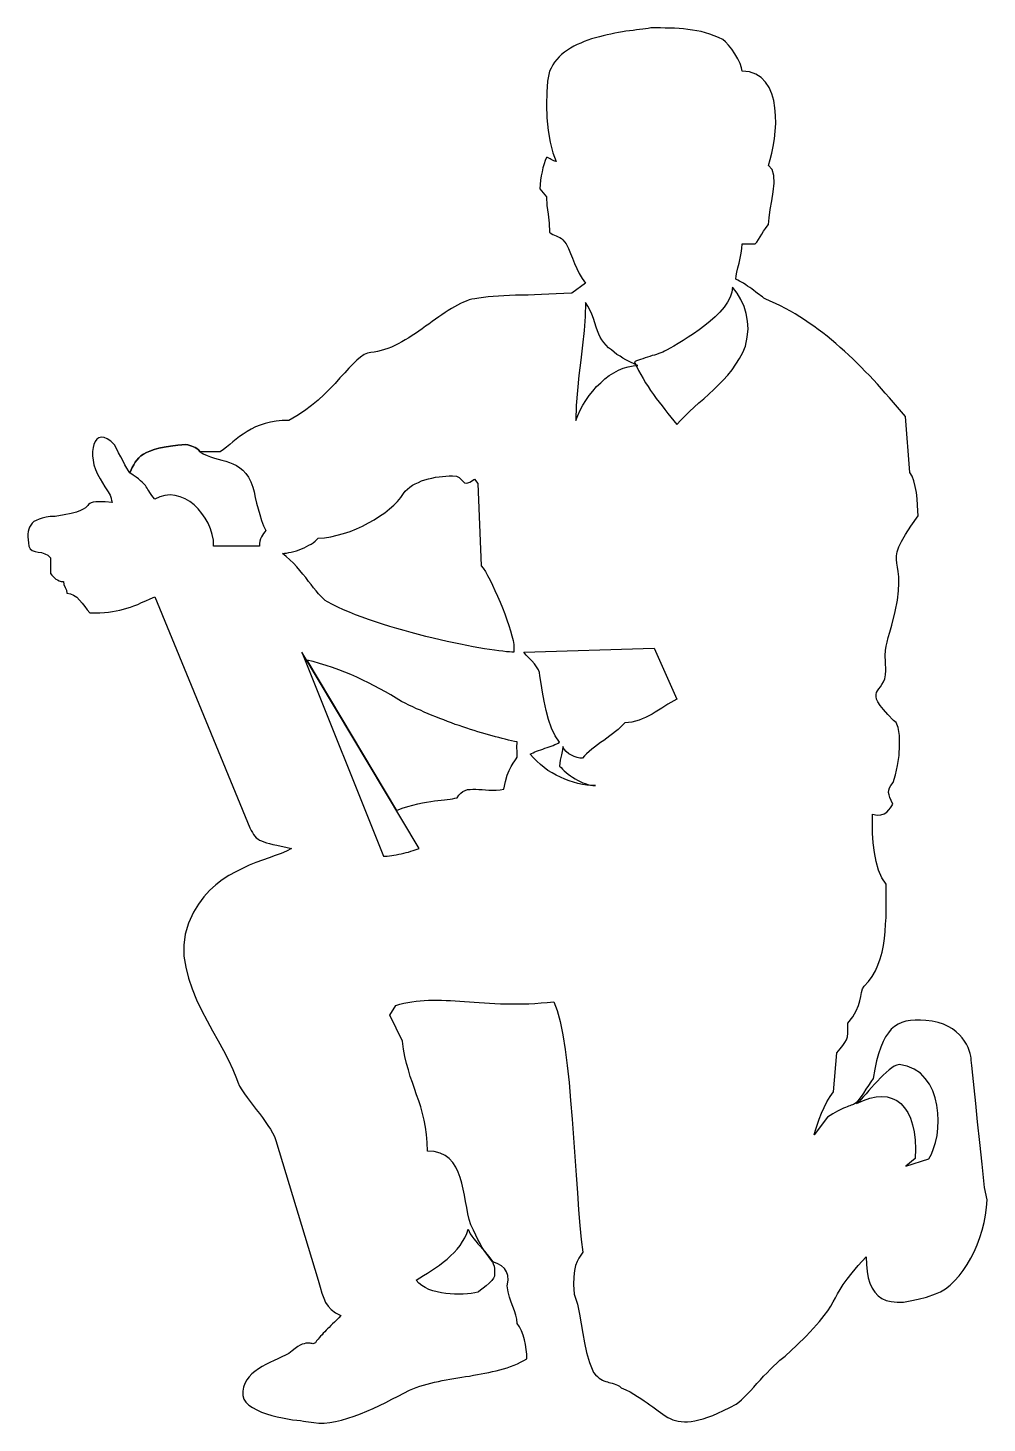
# Model space of a CAD drawing. Extents: x 142.09 to 142.97, y 51.73 to 53.01.
import ezdxf

# ---------------------------------------------------------------- set-up
doc = ezdxf.new("R2010")
doc.units = 0
doc.layers.get('0').update_dxf_attribs({"linetype": 'CONTINUOUS'})

msp = doc.modelspace()

# ---------------------------------------------------------------- linework, layer by layer
at = {"linetype": 'CONTINUOUS'}
for points in [[(142.5061, 51.8919), (142.5044, 51.8947), (142.5025, 51.8984), (142.5004, 51.9021), (142.4985, 51.9061), (142.4964, 51.9106), (142.4942, 51.9155), (142.4926, 51.9204), (142.4914, 51.9256), (142.4903, 51.9312), (142.4892, 51.9367), (142.4882, 51.9424), (142.4871, 51.9479), (142.4859, 51.9534), (142.4844, 51.9587), (142.4826, 51.9636), (142.4803, 51.9682), (142.4777, 51.9723), (142.4744, 51.9759), (142.4705, 51.9788), (142.466, 51.981), (142.4606, 51.9824), (142.4544, 51.9828), (142.4541, 51.9906), (142.4535, 51.9978), (142.4526, 52.0047), (142.4513, 52.011), (142.4499, 52.0171), (142.4483, 52.0231), (142.4465, 52.0287), (142.4446, 52.0343), (142.4426, 52.0398), (142.4407, 52.0453), (142.4388, 52.051), (142.437, 52.0569), (142.4353, 52.0629), (142.4339, 52.0692), (142.4327, 52.076), (142.4318, 52.0832), (142.4202, 52.1068), (142.4255, 52.1158), (142.4291, 52.1169), (142.4328, 52.1179), (142.4365, 52.1186), (142.4401, 52.1192), (142.444, 52.1198), (142.4477, 52.1201), (142.4516, 52.1203), (142.4555, 52.1206), (142.4593, 52.1206), (142.4633, 52.1206), (142.4674, 52.1205), (142.4714, 52.1203), (142.4755, 52.1202), (142.4798, 52.1199), (142.4841, 52.1197), (142.4884, 52.1194), (142.4928, 52.1191), (142.4972, 52.1187), (142.5018, 52.1184), (142.5065, 52.1181), (142.5112, 52.1179), (142.516, 52.1176), (142.521, 52.1174), (142.526, 52.1173), (142.5311, 52.1172), (142.5363, 52.1172), (142.5416, 52.1173), (142.5471, 52.1174), (142.5526, 52.1177), (142.5583, 52.1181), (142.5639, 52.1186), (142.5699, 52.1192), (142.5729, 52.1111), (142.5756, 52.101), (142.578, 52.0891), (142.5801, 52.0757), (142.5821, 52.0609), (142.5837, 52.0453), (142.5852, 52.0289), (142.5866, 52.012), (142.5879, 51.9949), (142.589, 51.9777), (142.5902, 51.9609), (142.5913, 51.9447), (142.5924, 51.9292), (142.5937, 51.9148), (142.5949, 51.9019), (142.5963, 51.8904), (142.5945, 51.8876), (142.5927, 51.885), (142.5912, 51.8818), (142.5897, 51.8782), (142.5887, 51.8737), (142.588, 51.868), (142.5879, 51.861), (142.5884, 51.8521), (142.5913, 51.8429), (142.5934, 51.8339), (142.5949, 51.825), (142.5963, 51.8163), (142.5978, 51.8076), (142.5997, 51.7988), (142.6025, 51.7898), (142.6062, 51.7805), (142.6079, 51.7785), (142.6096, 51.7768), (142.6111, 51.7754), (142.6126, 51.7744), (142.6143, 51.7735), (142.6156, 51.7729), (142.6172, 51.7724), (142.6187, 51.772), (142.6202, 51.7715), (142.6217, 51.7711), (142.6232, 51.7707), (142.6248, 51.7703), (142.6264, 51.7697), (142.6281, 51.7689), (142.6297, 51.768), (142.6314, 51.7667), (142.6355, 51.7648), (142.6394, 51.7628), (142.6429, 51.7609), (142.6463, 51.7588), (142.6494, 51.7569), (142.6523, 51.7548), (142.655, 51.7529), (142.6576, 51.751), (142.6601, 51.7492), (142.6626, 51.7474), (142.665, 51.7456), (142.6672, 51.7439), (142.6694, 51.7424), (142.6716, 51.741), (142.674, 51.7396), (142.6762, 51.7385), (142.6785, 51.7375), (142.681, 51.7367), (142.6835, 51.7362), (142.6861, 51.7357), (142.689, 51.7356), (142.6919, 51.7356), (142.6951, 51.7359), (142.6986, 51.7364), (142.7021, 51.7373), (142.7062, 51.7384), (142.7103, 51.7398), (142.7149, 51.7414), (142.7197, 51.7435), (142.7248, 51.7458), (142.7305, 51.7486), (142.7364, 51.7516), (142.7386, 51.7534), (142.7411, 51.7556), (142.7437, 51.7581), (142.7465, 51.7609), (142.7494, 51.7639), (142.7523, 51.7671), (142.7553, 51.7704), (142.7584, 51.7738), (142.7614, 51.7771), (142.7645, 51.7804), (142.7675, 51.7834), (142.7704, 51.7865), (142.7733, 51.7892), (142.7761, 51.7917), (142.7786, 51.7938), (142.7811, 51.7956), (142.7916, 51.8054), (142.8001, 51.8138), (142.807, 51.821), (142.8124, 51.8271), (142.8167, 51.8325), (142.82, 51.837), (142.8228, 51.8412), (142.825, 51.8451), (142.8269, 51.8488), (142.8289, 51.8525), (142.8312, 51.8565), (142.834, 51.861), (142.8376, 51.8659), (142.8421, 51.8717), (142.8478, 51.8784), (142.8551, 51.8862), (142.8553, 51.8792), (142.856, 51.8728), (142.8569, 51.867), (142.8584, 51.8621), (142.8605, 51.8576), (142.8629, 51.8538), (142.8659, 51.8507), (142.8694, 51.8482), (142.8734, 51.8464), (142.8779, 51.8453), (142.8832, 51.8448), (142.889, 51.8449), (142.8953, 51.8459), (142.9024, 51.8474), (142.91, 51.8495), (142.9184, 51.8524), (142.923, 51.8543), (142.9274, 51.8571), (142.9317, 51.8604), (142.9358, 51.8643), (142.9398, 51.8688), (142.9436, 51.8738), (142.9472, 51.8791), (142.9506, 51.8849), (142.9537, 51.8909), (142.9564, 51.8973), (142.9589, 51.9039), (142.961, 51.9106), (142.9628, 51.9175), (142.964, 51.9244), (142.965, 51.9313), (142.9654, 51.9382), (142.9629, 51.9495), (142.9608, 51.9707), (142.9588, 51.9907), (142.9568, 52.0094), (142.955, 52.0261), (142.9535, 52.0405), (142.9523, 52.0522), (142.9515, 52.0608), (142.951, 52.0658), (142.9509, 52.0676), (142.9505, 52.0696), (142.9499, 52.072), (142.9491, 52.0746), (142.948, 52.0774), (142.9465, 52.0803), (142.9447, 52.0832), (142.9426, 52.0862), (142.9401, 52.089), (142.9372, 52.0917), (142.9338, 52.0944), (142.93, 52.0966), (142.9256, 52.0987), (142.9208, 52.1002), (142.9154, 52.1014), (142.9094, 52.1021), (142.9045, 52.1024), (142.8998, 52.1022), (142.8955, 52.102), (142.8913, 52.1013), (142.8876, 52.1002), (142.8841, 52.0987), (142.881, 52.0966), (142.8779, 52.0941), (142.8753, 52.0909), (142.8727, 52.0872), (142.8705, 52.0828), (142.8683, 52.0776), (142.8663, 52.0717), (142.8645, 52.0651), (142.8629, 52.0576), (142.8613, 52.0492), (142.8594, 52.0461), (142.8572, 52.0427), (142.8548, 52.0392), (142.8526, 52.0358), (142.8504, 52.0326), (142.8484, 52.0298), (142.8464, 52.0276), (142.8449, 52.0262), (142.8442, 52.0258), (142.8434, 52.0254), (142.8424, 52.025), (142.8413, 52.0246), (142.8402, 52.0242), (142.839, 52.0238), (142.8376, 52.0232), (142.8361, 52.0226), (142.8344, 52.022), (142.8326, 52.0211), (142.8308, 52.0203), (142.8289, 52.0193), (142.8268, 52.0181), (142.8246, 52.0168), (142.8222, 52.0153), (142.8197, 52.0137), (142.8075, 51.9975), (142.8087, 52.0018), (142.8102, 52.0066), (142.812, 52.0119), (142.8141, 52.0173), (142.8166, 52.0225), (142.8192, 52.0278), (142.8221, 52.0326), (142.8253, 52.0369), (142.8282, 52.0725), (142.8312, 52.0761), (142.8337, 52.0792), (142.8355, 52.0818), (142.8369, 52.0844), (142.8379, 52.0872), (142.8383, 52.0905), (142.8384, 52.0945), (142.8383, 52.0996), (142.8428, 52.1054), (142.8459, 52.1108), (142.8479, 52.1156), (142.8493, 52.1201), (142.8502, 52.1241), (142.8508, 52.1277), (142.8518, 52.1309), (142.8532, 52.1335), (142.8571, 52.1376), (142.8605, 52.1422), (142.8634, 52.1473), (142.8658, 52.1527), (142.8678, 52.1584), (142.8695, 52.1644), (142.8707, 52.1705), (142.8717, 52.1769), (142.8724, 52.1834), (142.8728, 52.1899), (142.8732, 52.1962), (142.8734, 52.2027), (142.8734, 52.2089), (142.8734, 52.2151), (142.8734, 52.221), (142.8734, 52.2266), (142.8694, 52.2324), (142.8663, 52.2393), (142.864, 52.2472), (142.8625, 52.2555), (142.8613, 52.2643), (142.8608, 52.2732), (142.8607, 52.282), (142.8609, 52.2905), (142.8651, 52.2896), (142.8685, 52.2898), (142.8714, 52.2907), (142.8738, 52.2924), (142.8757, 52.2943), (142.8772, 52.2963), (142.8785, 52.2981), (142.8794, 52.2995), (142.8779, 52.3029), (142.8767, 52.3058), (142.8759, 52.3082), (142.8754, 52.3104), (142.8756, 52.3123), (142.8763, 52.3144), (142.8775, 52.3167), (142.8796, 52.3195), (142.8819, 52.3264), (142.8837, 52.3348), (142.885, 52.3442), (142.8854, 52.3536), (142.8853, 52.3623), (142.8843, 52.3695), (142.8825, 52.3743), (142.8799, 52.3761), (142.8748, 52.3815), (142.8707, 52.386), (142.8677, 52.3898), (142.8656, 52.393), (142.8644, 52.3956), (142.864, 52.3978), (142.864, 52.3998), (142.8645, 52.4016), (142.8655, 52.4032), (142.8667, 52.4049), (142.868, 52.4067), (142.8694, 52.4089), (142.8707, 52.4112), (142.8719, 52.4141), (142.8727, 52.4176), (142.8731, 52.4217), (142.8727, 52.4295), (142.8725, 52.4353), (142.8728, 52.44), (142.8732, 52.444), (142.8741, 52.4477), (142.8752, 52.4517), (142.8766, 52.4567), (142.8783, 52.4631), (142.8814, 52.4755), (142.8835, 52.4859), (142.8844, 52.4944), (142.8848, 52.5015), (142.8847, 52.5073), (142.8843, 52.512), (142.8836, 52.516), (142.883, 52.5196), (142.8826, 52.5229), (142.8828, 52.5264), (142.8833, 52.5301), (142.8848, 52.5345), (142.8873, 52.5396), (142.8909, 52.546), (142.8959, 52.5536), (142.9024, 52.563), (142.9023, 52.5675), (142.902, 52.5727), (142.9016, 52.5783), (142.9009, 52.5841), (142.8998, 52.5898), (142.8985, 52.5949), (142.8969, 52.5992), (142.8948, 52.6025), (142.8908, 52.6535), (142.8872, 52.6579), (142.8835, 52.6622), (142.8799, 52.6665), (142.8763, 52.6706), (142.8725, 52.6748), (142.8689, 52.6789), (142.8652, 52.6831), (142.8616, 52.6871), (142.8579, 52.691), (142.8542, 52.6948), (142.8504, 52.6987), (142.8467, 52.7024), (142.8428, 52.7062), (142.8391, 52.7097), (142.8352, 52.7133), (142.8314, 52.7168), (142.8274, 52.7203), (142.8235, 52.7236), (142.8195, 52.7269), (142.8153, 52.7301), (142.8113, 52.7331), (142.8072, 52.7361), (142.803, 52.739), (142.7987, 52.7418), (142.7945, 52.7446), (142.7902, 52.7473), (142.7858, 52.7498), (142.7813, 52.7523), (142.7768, 52.7547), (142.7722, 52.7569), (142.7675, 52.7591), (142.7628, 52.7612), (142.7616, 52.7618), (142.7603, 52.7628), (142.7589, 52.7638), (142.7574, 52.765), (142.7558, 52.7661), (142.7541, 52.7675), (142.7523, 52.7688), (142.7505, 52.7701), (142.7487, 52.7715), (142.7468, 52.7728), (142.745, 52.774), (142.7431, 52.7753), (142.7413, 52.7764), (142.7395, 52.7773), (142.7377, 52.7783), (142.736, 52.779), (142.7363, 52.782), (142.737, 52.7856), (142.7378, 52.7895), (142.7389, 52.7938), (142.74, 52.7982), (142.7408, 52.8028), (142.7415, 52.8072), (142.7418, 52.8113), (142.7538, 52.8113), (142.7551, 52.813), (142.7566, 52.8152), (142.7581, 52.8177), (142.7598, 52.8203), (142.7614, 52.8229), (142.7631, 52.8254), (142.7645, 52.8275), (142.7657, 52.8291), (142.7663, 52.8352), (142.7674, 52.8427), (142.7689, 52.8506), (142.7701, 52.8589), (142.771, 52.8666), (142.7707, 52.8736), (142.7692, 52.8793), (142.7657, 52.883), (142.7674, 52.8882), (142.7689, 52.894), (142.7701, 52.9003), (142.7712, 52.9071), (142.7719, 52.9141), (142.7724, 52.9213), (142.7722, 52.9285), (142.7717, 52.9354), (142.7706, 52.9422), (142.7688, 52.9484), (142.7663, 52.9541), (142.7631, 52.9591), (142.7592, 52.9632), (142.7542, 52.9664), (142.7486, 52.9683), (142.7418, 52.969), (142.7413, 52.9722), (142.7399, 52.9761), (142.7378, 52.9803), (142.7352, 52.9848), (142.7323, 52.989), (142.7294, 52.9928), (142.7266, 52.9958), (142.7241, 52.9979), (142.7202, 52.9998), (142.7162, 53.0013), (142.7124, 53.0029), (142.7084, 53.0041), (142.7045, 53.0051), (142.7005, 53.0059), (142.6965, 53.0066), (142.6923, 53.0071), (142.6883, 53.0077), (142.6842, 53.008), (142.68, 53.0082), (142.6759, 53.0084), (142.6716, 53.0084), (142.6673, 53.0085), (142.6629, 53.0085), (142.6585, 53.0085), (142.6561, 53.0081), (142.6536, 53.0078), (142.651, 53.0074), (142.6481, 53.0071), (142.6452, 53.0067), (142.6422, 53.0063), (142.639, 53.0058), (142.6357, 53.0054), (142.6324, 53.0048), (142.6289, 53.0042), (142.6254, 53.0036), (142.622, 53.0029), (142.6184, 53.0022), (142.6149, 53.0013), (142.6114, 53.0005), (142.6079, 52.9995), (142.6043, 52.9984), (142.601, 52.9973), (142.5975, 52.9961), (142.5944, 52.9947), (142.591, 52.9933), (142.588, 52.9918), (142.5851, 52.9901), (142.5822, 52.9883), (142.5796, 52.9864), (142.5769, 52.9843), (142.5746, 52.9821), (142.5725, 52.9798), (142.5706, 52.9773), (142.5688, 52.9747), (142.5673, 52.9719), (142.566, 52.969), (142.5642, 52.96), (142.5633, 52.9497), (142.563, 52.9382), (142.5635, 52.9264), (142.5646, 52.9148), (142.5664, 52.9041), (142.5689, 52.8944), (142.572, 52.8866), (142.5709, 52.8868), (142.5698, 52.8872), (142.5686, 52.8877), (142.5675, 52.8884), (142.5664, 52.8891), (142.5653, 52.8897), (142.5642, 52.8901), (142.5631, 52.8902), (142.562, 52.8873), (142.5609, 52.8843), (142.5599, 52.8808), (142.5591, 52.8772), (142.5583, 52.8735), (142.5577, 52.8696), (142.5573, 52.8655), (142.5572, 52.8615), (142.5631, 52.8543), (142.5635, 52.8463), (142.5646, 52.8383), (142.5656, 52.8301), (142.566, 52.8221), (142.5673, 52.8209), (142.5688, 52.82), (142.5704, 52.8192), (142.5721, 52.8185), (142.5738, 52.8178), (142.5754, 52.817), (142.5768, 52.8162), (142.578, 52.8149), (142.5811, 52.8113), (142.5832, 52.8072), (142.5851, 52.8026), (142.587, 52.7981), (142.5888, 52.7934), (142.5909, 52.7887), (142.5931, 52.7841), (142.5957, 52.7797), (142.5988, 52.7755), (142.5862, 52.7663), (142.579, 52.7659), (142.572, 52.7656), (142.5652, 52.7653), (142.5586, 52.765), (142.5523, 52.7649), (142.5463, 52.7646), (142.5403, 52.7645), (142.5347, 52.7643), (142.5293, 52.7641), (142.5242, 52.7639), (142.5192, 52.7636), (142.5143, 52.7632), (142.5099, 52.7628), (142.5056, 52.7624), (142.5015, 52.7618), (142.4976, 52.7612), (142.4951, 52.7607), (142.4925, 52.7601), (142.4899, 52.7591), (142.4873, 52.7581), (142.4846, 52.7569), (142.4819, 52.7554), (142.4791, 52.7538), (142.4763, 52.7522), (142.4734, 52.7504), (142.4705, 52.7486), (142.4676, 52.7465), (142.4647, 52.7446), (142.4618, 52.7424), (142.4588, 52.7403), (142.4557, 52.7381), (142.4527, 52.736), (142.4497, 52.7338), (142.4466, 52.7317), (142.4436, 52.7295), (142.4404, 52.7276), (142.4374, 52.7255), (142.4342, 52.7236), (142.431, 52.7218), (142.4278, 52.7201), (142.4248, 52.7186), (142.4216, 52.7171), (142.4184, 52.7158), (142.4153, 52.7147), (142.4121, 52.7138), (142.4089, 52.7131), (142.4059, 52.7125), (142.4027, 52.7122), (142.3996, 52.7115), (142.3966, 52.7102), (142.3933, 52.7079), (142.39, 52.7052), (142.3865, 52.7017), (142.3828, 52.6977), (142.3789, 52.6934), (142.3746, 52.6889), (142.3702, 52.6839), (142.3654, 52.6789), (142.3601, 52.6738), (142.3546, 52.6687), (142.3486, 52.6636), (142.3421, 52.6589), (142.3352, 52.6543), (142.3278, 52.65), (142.3218, 52.6499), (142.3162, 52.6494), (142.3111, 52.6485), (142.3062, 52.6473), (142.3017, 52.6458), (142.2975, 52.6441), (142.2935, 52.642), (142.2899, 52.64), (142.2863, 52.6376), (142.283, 52.6353), (142.2798, 52.6329), (142.2768, 52.6304), (142.2739, 52.6281), (142.271, 52.6257), (142.2681, 52.6235), (142.2652, 52.6214), (142.2625, 52.6214), (142.2602, 52.6213), (142.2579, 52.6213), (142.2558, 52.6213), (142.2536, 52.6213), (142.2514, 52.6213), (142.2491, 52.6214), (142.2467, 52.6217), (142.2453, 52.6232), (142.2439, 52.6243), (142.2424, 52.6253), (142.2409, 52.626), (142.2392, 52.6267), (142.2374, 52.6272), (142.2357, 52.6277), (142.2338, 52.6282), (142.2265, 52.6275), (142.2199, 52.6267), (142.2142, 52.6257), (142.2092, 52.6246), (142.2048, 52.6235), (142.2011, 52.6221), (142.1979, 52.6208), (142.1951, 52.6192), (142.1928, 52.6176), (142.1908, 52.6158), (142.189, 52.6138), (142.1876, 52.6118), (142.1863, 52.6096), (142.185, 52.6072), (142.1839, 52.6049), (142.1827, 52.6022), (142.1814, 52.604), (142.1799, 52.6065), (142.1783, 52.6096), (142.1765, 52.613), (142.1745, 52.6167), (142.1724, 52.6205), (142.1705, 52.6243), (142.1686, 52.6279), (142.1653, 52.6311), (142.1621, 52.6333), (142.1593, 52.6344), (142.1567, 52.6347), (142.1545, 52.6342), (142.1525, 52.6328), (142.151, 52.6308), (142.1499, 52.6282), (142.1491, 52.6252), (142.1487, 52.6217), (142.1487, 52.6178), (142.1491, 52.6138), (142.1499, 52.6096), (142.1513, 52.6053), (142.1532, 52.6009), (142.1556, 52.5966), (142.16, 52.5895), (142.1629, 52.5847), (142.1647, 52.5818), (142.1655, 52.5801), (142.1657, 52.5792), (142.1658, 52.5783), (142.166, 52.5772), (142.1666, 52.5751), (142.1603, 52.5756), (142.1554, 52.5756), (142.1517, 52.5756), (142.1491, 52.5753), (142.1473, 52.5747), (142.1461, 52.5742), (142.1451, 52.5733), (142.1444, 52.5724), (142.1434, 52.5714), (142.1422, 52.5703), (142.1402, 52.5691), (142.1376, 52.5678), (142.134, 52.5664), (142.1291, 52.5652), (142.1227, 52.5638), (142.1145, 52.5624), (142.1101, 52.5622), (142.1063, 52.5616), (142.1028, 52.5609), (142.0999, 52.5599), (142.0973, 52.5588), (142.0952, 52.5576), (142.0935, 52.5561), (142.0922, 52.5544), (142.0912, 52.5526), (142.0904, 52.5507), (142.0899, 52.5485), (142.0897, 52.5461), (142.0897, 52.5436), (142.0899, 52.541), (142.0902, 52.5382), (142.0906, 52.5353), (142.0917, 52.5329), (142.0937, 52.5313), (142.0962, 52.5304), (142.0991, 52.5298), (142.102, 52.5293), (142.105, 52.5283), (142.1079, 52.5269), (142.1103, 52.5246), (142.1103, 52.5102), (142.1114, 52.5088), (142.1126, 52.5076), (142.1139, 52.5063), (142.1151, 52.5052), (142.1166, 52.5044), (142.1183, 52.5036), (142.1201, 52.5031), (142.1221, 52.503), (142.1226, 52.5002), (142.1237, 52.4976), (142.1248, 52.4949), (142.1252, 52.4922), (142.1284, 52.4918), (142.1314, 52.4904), (142.1342, 52.4885), (142.1368, 52.486), (142.1391, 52.4831), (142.1415, 52.4802), (142.1438, 52.4772), (142.1461, 52.4743), (142.1509, 52.4743), (142.1553, 52.4744), (142.1595, 52.4747), (142.1633, 52.4751), (142.1669, 52.4755), (142.1702, 52.4761), (142.1736, 52.4768), (142.1769, 52.4776), (142.18, 52.4785), (142.1832, 52.4795), (142.1864, 52.4808), (142.1899, 52.4821), (142.1933, 52.4837), (142.1972, 52.4853), (142.2012, 52.4871), (142.2055, 52.489), (142.2923, 52.278), (142.2935, 52.2757), (142.2946, 52.2736), (142.2957, 52.2718), (142.297, 52.2703), (142.2982, 52.2689), (142.2997, 52.2678), (142.3012, 52.2668), (142.303, 52.266), (142.3051, 52.2652), (142.3076, 52.2643), (142.3102, 52.2637), (142.3134, 52.2628), (142.3169, 52.2621), (142.3209, 52.2612), (142.3253, 52.2602), (142.3304, 52.259), (142.3258, 52.2567), (142.3209, 52.2547), (142.3155, 52.2527), (142.3098, 52.2507), (142.304, 52.2485), (142.2979, 52.2462), (142.2918, 52.2438), (142.2856, 52.241), (142.2794, 52.2378), (142.2732, 52.2344), (142.2671, 52.2304), (142.2613, 52.2258), (142.2556, 52.2207), (142.2504, 52.2149), (142.2454, 52.2084), (142.2409, 52.2011), (142.2362, 52.191), (142.2333, 52.1809), (142.232, 52.1708), (142.2321, 52.1607), (142.2337, 52.1508), (142.2362, 52.1407), (142.2395, 52.1309), (142.2436, 52.121), (142.2482, 52.1114), (142.2532, 52.1018), (142.2583, 52.0926), (142.2634, 52.0835), (142.2682, 52.0745), (142.2728, 52.0658), (142.2768, 52.0572), (142.28, 52.049), (142.2813, 52.0456), (142.283, 52.0421), (142.2851, 52.0387), (142.2873, 52.0352), (142.2899, 52.0316), (142.2925, 52.028), (142.2953, 52.0244), (142.2982, 52.0208), (142.301, 52.0171), (142.3037, 52.0135), (142.3064, 52.0099), (142.3088, 52.0063), (142.3112, 52.0029), (142.3131, 51.9994), (142.3148, 51.996), (142.316, 51.9925), (142.3546, 51.8648), (142.3565, 51.8585), (142.358, 51.8531), (142.3597, 51.8485), (142.3615, 51.8445), (142.3637, 51.8411), (142.3666, 51.838), (142.3705, 51.8352), (142.3755, 51.8325), (142.3734, 51.8304), (142.3714, 51.8285), (142.3695, 51.8265), (142.3679, 51.8249), (142.3662, 51.8234), (142.3647, 51.8218), (142.3633, 51.8205), (142.3619, 51.8191), (142.3607, 51.8177), (142.3593, 51.8165), (142.3582, 51.8151), (142.3569, 51.8137), (142.3557, 51.8123), (142.3546, 51.8109), (142.3533, 51.8094), (142.3521, 51.8078), (142.3514, 51.8073), (142.3506, 51.8071), (142.3499, 51.8069), (142.3491, 51.8071), (142.3482, 51.8072), (142.3473, 51.8073), (142.3462, 51.8075), (142.3449, 51.8075), (142.3435, 51.8073), (142.342, 51.8069), (142.3402, 51.8064), (142.3383, 51.8055), (142.3361, 51.8043), (142.3336, 51.8026), (142.3308, 51.8004), (142.3278, 51.7978), (142.3247, 51.7963), (142.3214, 51.7948), (142.3178, 51.7931), (142.3144, 51.7914), (142.3106, 51.7898), (142.307, 51.788), (142.3036, 51.7861), (142.3001, 51.784), (142.297, 51.7816), (142.2941, 51.7793), (142.2916, 51.7767), (142.2894, 51.7738), (142.2876, 51.7706), (142.2865, 51.7673), (142.2858, 51.7635), (142.2858, 51.7595), (142.2867, 51.7563), (142.2887, 51.7534), (142.2914, 51.7508), (142.2948, 51.7485), (142.2986, 51.7464), (142.303, 51.7445), (142.3076, 51.7428), (142.3124, 51.7414), (142.3173, 51.7402), (142.3221, 51.7392), (142.3268, 51.7382), (142.3311, 51.7375), (142.3351, 51.737), (142.3386, 51.7366), (142.3413, 51.7362), (142.3434, 51.7359), (142.3507, 51.7348), (142.3553, 51.7344), (142.3603, 51.7344), (142.3654, 51.7349), (142.3706, 51.7359), (142.3761, 51.7371), (142.3817, 51.7388), (142.3875, 51.7407), (142.3933, 51.7428), (142.3991, 51.7453), (142.4049, 51.7478), (142.4107, 51.7505), (142.4165, 51.7533), (142.422, 51.7561), (142.4276, 51.759), (142.4329, 51.7617), (142.4381, 51.7645), (142.4411, 51.7657), (142.4443, 51.767), (142.4476, 51.7681), (142.4509, 51.7691), (142.4542, 51.77), (142.4575, 51.7709), (142.461, 51.7717), (142.4645, 51.7725), (142.4679, 51.7732), (142.4715, 51.7738), (142.475, 51.7744), (142.4786, 51.775), (142.4821, 51.7757), (142.4857, 51.7762), (142.4892, 51.7768), (142.4928, 51.7773), (142.4964, 51.778), (142.5, 51.7786), (142.5034, 51.7793), (142.5069, 51.78), (142.5105, 51.7807), (142.5138, 51.7814), (142.5172, 51.7822), (142.5206, 51.783), (142.5239, 51.784), (142.5272, 51.7849), (142.5304, 51.7861), (142.5335, 51.7873), (142.5366, 51.7885), (142.5395, 51.7899), (142.5425, 51.7914), (142.5453, 51.7931), (142.5452, 51.7972), (142.5447, 51.8017), (142.544, 51.8061), (142.5431, 51.8105), (142.5417, 51.8148), (142.5402, 51.8187), (142.5384, 51.8223), (142.5363, 51.8253), (142.536, 51.8293), (142.5352, 51.833), (142.534, 51.8369), (142.5324, 51.8408), (142.5309, 51.8449), (142.5294, 51.8493), (142.5282, 51.8542), (142.5272, 51.8597), (142.528, 51.8648), (142.5277, 51.8691), (142.5266, 51.8726), (142.5247, 51.8756), (142.5221, 51.878), (142.5188, 51.8797), (142.5152, 51.8813), (142.5138, 51.8817), (142.5138, 51.8817), (142.5061, 51.8919)], [(142.6436, 52.7037), (142.6453, 52.6997), (142.6471, 52.6958), (142.6492, 52.6919), (142.6513, 52.6882), (142.6535, 52.6845), (142.6559, 52.6809), (142.6582, 52.6773), (142.6607, 52.6738), (142.6633, 52.6702), (142.6659, 52.6668), (142.6686, 52.6633), (142.6712, 52.6599), (142.674, 52.6565), (142.6767, 52.6531), (142.6795, 52.6498), (142.6822, 52.6463), (142.6858, 52.6503), (142.6896, 52.6543), (142.6937, 52.6582), (142.698, 52.6621), (142.7023, 52.6661), (142.7068, 52.6699), (142.7113, 52.6741), (142.7158, 52.6782), (142.7202, 52.6825), (142.7245, 52.6869), (142.7287, 52.6915), (142.7326, 52.6963), (142.7361, 52.7013), (142.7395, 52.7066), (142.7424, 52.7121), (142.7448, 52.718), (142.7465, 52.7261), (142.7472, 52.7337), (142.7468, 52.7408), (142.7455, 52.7478), (142.7435, 52.7542), (142.7407, 52.7605), (142.7371, 52.7664), (142.733, 52.7719), (142.7324, 52.7672), (142.7309, 52.7625), (142.7285, 52.758), (142.7254, 52.7534), (142.7215, 52.749), (142.7172, 52.7447), (142.7125, 52.7406), (142.7077, 52.7366), (142.7026, 52.7328), (142.6974, 52.7292), (142.6925, 52.7261), (142.6878, 52.723), (142.6834, 52.7204), (142.6793, 52.718), (142.676, 52.7161), (142.6734, 52.7146), (142.6722, 52.7139), (142.6708, 52.7132), (142.6693, 52.7125), (142.6675, 52.7118), (142.6657, 52.7111), (142.6637, 52.7104), (142.6617, 52.7097), (142.6596, 52.7092), (142.6575, 52.7085), (142.6554, 52.7078), (142.6532, 52.7071), (142.6512, 52.7064), (142.6491, 52.7057), (142.6471, 52.7051), (142.6453, 52.7044), (142.6436, 52.7037)], [(142.5988, 52.7576), (142.5984, 52.7451), (142.5974, 52.7321), (142.596, 52.7187), (142.5944, 52.7051), (142.5927, 52.6912), (142.5913, 52.6774), (142.5903, 52.6636), (142.5899, 52.65), (142.5917, 52.6547), (142.5939, 52.6594), (142.5964, 52.664), (142.5992, 52.6684), (142.6022, 52.6727), (142.6054, 52.6769), (142.6089, 52.6809), (142.6126, 52.6845), (142.6165, 52.6879), (142.6205, 52.691), (142.6246, 52.6936), (142.6289, 52.6959), (142.6332, 52.6977), (142.6376, 52.6991), (142.6422, 52.6999), (142.6466, 52.7002), (142.6448, 52.7009), (142.6427, 52.7019), (142.6405, 52.703), (142.638, 52.7041), (142.6355, 52.7055), (142.6329, 52.707), (142.6303, 52.7086), (142.6275, 52.7104), (142.6249, 52.7124), (142.6224, 52.7144), (142.6199, 52.7165), (142.6176, 52.7189), (142.6155, 52.7212), (142.6137, 52.7237), (142.612, 52.7262), (142.6108, 52.7288), (142.6097, 52.7319), (142.6086, 52.7353), (142.6073, 52.7392), (142.606, 52.7432), (142.6044, 52.7472), (142.6028, 52.7511), (142.601, 52.7545), (142.5988, 52.7576)], [(142.3011, 52.5351), (142.2592, 52.5352), (142.259, 52.5406), (142.2579, 52.5459), (142.2563, 52.5511), (142.2543, 52.5561), (142.2516, 52.5608), (142.2486, 52.5652), (142.2451, 52.5692), (142.2414, 52.5729), (142.2374, 52.576), (142.2331, 52.5785), (142.2287, 52.5804), (142.2241, 52.5816), (142.2194, 52.5821), (142.2147, 52.5816), (142.2102, 52.5804), (142.2056, 52.5782), (142.2038, 52.5804), (142.2023, 52.5825), (142.2011, 52.5841), (142.2001, 52.5857), (142.1993, 52.587), (142.1986, 52.5883), (142.1977, 52.5894), (142.197, 52.5905), (142.1962, 52.5915), (142.1953, 52.5926), (142.194, 52.5938), (142.1926, 52.595), (142.1907, 52.5966), (142.1885, 52.5982), (142.1859, 52.6), (142.1827, 52.6022), (142.1839, 52.6049), (142.185, 52.6072), (142.1863, 52.6096), (142.1876, 52.6118), (142.189, 52.6138), (142.1908, 52.6158), (142.1928, 52.6176), (142.1951, 52.6192), (142.1979, 52.6208), (142.2011, 52.6221), (142.2048, 52.6235), (142.2092, 52.6246), (142.2142, 52.6257), (142.2199, 52.6267), (142.2265, 52.6275), (142.2338, 52.6282), (142.2357, 52.6277), (142.2374, 52.6272), (142.2392, 52.6267), (142.2409, 52.626), (142.2424, 52.6253), (142.2439, 52.6243), (142.2453, 52.6232), (142.2467, 52.6217), (142.2498, 52.6196), (142.2532, 52.6181), (142.2565, 52.6167), (142.2599, 52.6156), (142.2634, 52.6147), (142.2668, 52.6137), (142.2703, 52.6127), (142.2737, 52.6116), (142.2769, 52.6104), (142.2801, 52.6089), (142.2831, 52.6069), (142.286, 52.6046), (142.2887, 52.6017), (142.291, 52.5982), (142.2932, 52.5941), (142.295, 52.5891), (142.2961, 52.5847), (142.2972, 52.5798), (142.2985, 52.5746), (142.2999, 52.5693), (142.3014, 52.564), (142.303, 52.5587), (142.3048, 52.5539), (142.307, 52.5496), (142.3059, 52.5482), (142.3047, 52.5468), (142.3037, 52.5453), (142.3029, 52.5438), (142.3021, 52.542), (142.3015, 52.5399), (142.3012, 52.5377), (142.3011, 52.5351)], [(142.3221, 52.5286), (142.3239, 52.5287), (142.3258, 52.5288), (142.3279, 52.5293), (142.3301, 52.5297), (142.3325, 52.5304), (142.3348, 52.5311), (142.3372, 52.5319), (142.3395, 52.5329), (142.3419, 52.5338), (142.3441, 52.5349), (142.3463, 52.536), (142.3482, 52.5371), (142.3502, 52.5384), (142.3518, 52.5398), (142.3533, 52.541), (142.3546, 52.5424), (142.3604, 52.5429), (142.3662, 52.5438), (142.3721, 52.5452), (142.3779, 52.5468), (142.3839, 52.5487), (142.3896, 52.5511), (142.3952, 52.5536), (142.4006, 52.5564), (142.4059, 52.5594), (142.4108, 52.5626), (142.4154, 52.5658), (142.4198, 52.5692), (142.4237, 52.5727), (142.4271, 52.5761), (142.4302, 52.5797), (142.4327, 52.5832), (142.4342, 52.5854), (142.4361, 52.5873), (142.4383, 52.5891), (142.4407, 52.5908), (142.4433, 52.5923), (142.4462, 52.5935), (142.4491, 52.5948), (142.4522, 52.5957), (142.4553, 52.5966), (142.4585, 52.5974), (142.4618, 52.5981), (142.465, 52.5985), (142.4682, 52.5989), (142.4712, 52.5993), (142.4743, 52.5995), (142.4772, 52.5996), (142.4809, 52.5991), (142.4835, 52.5978), (142.4853, 52.5962), (142.4868, 52.5945), (142.4884, 52.5932), (142.4903, 52.5928), (142.4932, 52.5938), (142.4973, 52.5964), (142.5005, 52.5926), (142.5036, 52.5174), (142.5054, 52.515), (142.5073, 52.512), (142.5094, 52.5083), (142.5116, 52.5041), (142.5138, 52.4996), (142.5161, 52.4947), (142.5184, 52.4895), (142.5207, 52.4842), (142.5229, 52.4788), (142.525, 52.4734), (142.5269, 52.468), (142.5287, 52.4629), (142.5302, 52.458), (142.5315, 52.4534), (142.5326, 52.4492), (142.5333, 52.4455), (142.5333, 52.4385), (142.5315, 52.4385), (142.5293, 52.4386), (142.5265, 52.4387), (142.5233, 52.4392), (142.5196, 52.4396), (142.5156, 52.4401), (142.5112, 52.4408), (142.5065, 52.4415), (142.5015, 52.4425), (142.4961, 52.4434), (142.4904, 52.4446), (142.4846, 52.4457), (142.4786, 52.447), (142.4725, 52.4483), (142.4661, 52.4498), (142.4596, 52.4513), (142.453, 52.4528), (142.4464, 52.4546), (142.4397, 52.4563), (142.4331, 52.4581), (142.4264, 52.46), (142.42, 52.462), (142.4135, 52.464), (142.4071, 52.4661), (142.4007, 52.4682), (142.3947, 52.4704), (142.3889, 52.4726), (142.3832, 52.4748), (142.3778, 52.4772), (142.3726, 52.4795), (142.3679, 52.4819), (142.3633, 52.4844), (142.3612, 52.4857), (142.3592, 52.4874), (142.3571, 52.4895), (142.355, 52.4918), (142.3528, 52.4943), (142.3504, 52.4971), (142.3482, 52.5001), (142.3457, 52.5031), (142.3433, 52.5065), (142.3406, 52.5096), (142.3379, 52.513), (142.3351, 52.5163), (142.3321, 52.5196), (142.3289, 52.5226), (142.3256, 52.5257), (142.3221, 52.5286)], [(142.3398, 52.4385), (142.4142, 52.2521), (142.4159, 52.2521), (142.4177, 52.2522), (142.4197, 52.2525), (142.4218, 52.2526), (142.4238, 52.253), (142.426, 52.2534), (142.4282, 52.2538), (142.4306, 52.2543), (142.4328, 52.2548), (142.435, 52.2554), (142.4372, 52.2559), (142.4393, 52.2566), (142.4414, 52.2573), (142.4433, 52.2579), (142.4451, 52.2585), (142.4469, 52.2592), (142.3398, 52.4385)], [(142.5423, 52.4385), (142.6614, 52.4421), (142.6822, 52.3954), (142.6795, 52.394), (142.6767, 52.3924), (142.674, 52.3908), (142.6711, 52.389), (142.6683, 52.3872), (142.6654, 52.3855), (142.6625, 52.3837), (142.6596, 52.3819), (142.6567, 52.3804), (142.6536, 52.3789), (142.6506, 52.3775), (142.6476, 52.3763), (142.6444, 52.3753), (142.6412, 52.3746), (142.638, 52.3741), (142.6347, 52.3739), (142.6329, 52.372), (142.6308, 52.3699), (142.6286, 52.3678), (142.6261, 52.3659), (142.6235, 52.3638), (142.6209, 52.3619), (142.6181, 52.3598), (142.6154, 52.3578), (142.6125, 52.3558), (142.6097, 52.3538), (142.6071, 52.3517), (142.6044, 52.3498), (142.602, 52.3477), (142.5997, 52.3456), (142.5977, 52.3437), (142.5959, 52.3416), (142.5935, 52.3417), (142.591, 52.3423), (142.5884, 52.3431), (142.5859, 52.3444), (142.5834, 52.3457), (142.5812, 52.3477), (142.5794, 52.3499), (142.578, 52.3524), (142.5776, 52.3491), (142.5767, 52.3448), (142.5756, 52.3398), (142.5751, 52.3344), (142.5764, 52.333), (142.5778, 52.3317), (142.5793, 52.3301), (142.5811, 52.3286), (142.5829, 52.3271), (142.585, 52.3256), (142.587, 52.3242), (142.5892, 52.3228), (142.5915, 52.3216), (142.5938, 52.3203), (142.5962, 52.3192), (142.5985, 52.3184), (142.601, 52.3176), (142.6033, 52.317), (142.6055, 52.3167), (142.6079, 52.3166), (142.6039, 52.3167), (142.6, 52.3171), (142.5959, 52.3177), (142.5919, 52.3185), (142.5879, 52.3196), (142.5837, 52.3209), (142.5798, 52.3224), (142.5758, 52.3242), (142.572, 52.3261), (142.5682, 52.3282), (142.5645, 52.3305), (142.5609, 52.3332), (142.5576, 52.3359), (142.5543, 52.3388), (142.5512, 52.3419), (142.5483, 52.3452), (142.5496, 52.3459), (142.551, 52.3466), (142.5525, 52.3473), (142.5541, 52.3479), (142.5559, 52.3485), (142.5579, 52.3492), (142.5598, 52.3499), (142.5617, 52.3506), (142.5637, 52.3513), (142.5656, 52.352), (142.5674, 52.3526), (142.5692, 52.3533), (142.5709, 52.354), (142.5725, 52.3547), (142.5739, 52.3554), (142.5751, 52.3561), (142.571, 52.362), (142.5677, 52.3691), (142.5649, 52.3768), (142.5628, 52.3851), (142.561, 52.3936), (142.5595, 52.4018), (142.5583, 52.4097), (142.5572, 52.4169), (142.5568, 52.4197), (142.5557, 52.4223), (142.554, 52.4251), (142.5521, 52.4277), (142.5497, 52.4305), (142.5471, 52.4331), (142.5446, 52.4358), (142.5423, 52.4385)], [(142.4262, 52.2939), (142.4314, 52.2959), (142.4364, 52.2974), (142.4411, 52.2988), (142.4457, 52.2999), (142.4498, 52.3007), (142.4537, 52.3015), (142.4574, 52.3021), (142.4609, 52.3026), (142.464, 52.3029), (142.4671, 52.3033), (142.47, 52.3036), (142.4726, 52.3039), (142.4751, 52.3041), (142.4774, 52.3046), (142.4795, 52.305), (142.4816, 52.3055), (142.4831, 52.3079), (142.4849, 52.3098), (142.4867, 52.3112), (142.4888, 52.3122), (142.491, 52.3129), (142.4933, 52.3131), (142.496, 52.3133), (142.4986, 52.3133), (142.5014, 52.313), (142.5043, 52.3129), (142.5074, 52.3126), (142.5106, 52.3124), (142.5138, 52.3123), (142.5172, 52.3123), (142.5207, 52.3127), (142.5243, 52.3133), (142.5257, 52.3203), (142.5272, 52.326), (142.529, 52.3305), (142.5308, 52.3341), (142.5326, 52.3369), (142.5342, 52.3391), (142.5355, 52.3409), (142.5365, 52.3426), (142.5363, 52.3451), (142.5363, 52.3478), (142.5362, 52.3513), (142.5365, 52.3564), (142.5338, 52.3569), (142.5312, 52.3575), (142.5284, 52.3582), (142.5255, 52.3589), (142.5226, 52.3596), (142.5197, 52.3604), (142.5167, 52.3611), (142.5135, 52.362), (142.5103, 52.3629), (142.5072, 52.3638), (142.5038, 52.3648), (142.5005, 52.3658), (142.4972, 52.3669), (142.4938, 52.3678), (142.4903, 52.3691), (142.4868, 52.3702), (142.4834, 52.3714), (142.4799, 52.3725), (142.4763, 52.3739), (142.4727, 52.3752), (142.4693, 52.3766), (142.4657, 52.3779), (142.4621, 52.3793), (142.4587, 52.3807), (142.4551, 52.3822), (142.4516, 52.3837), (142.448, 52.3853), (142.4446, 52.3868), (142.4411, 52.3884), (142.4376, 52.3901), (142.4342, 52.3918), (142.4309, 52.3934), (142.426, 52.3963), (142.4211, 52.3994), (142.4161, 52.4021), (142.411, 52.405), (142.4059, 52.4078), (142.4006, 52.4104), (142.3954, 52.413), (142.39, 52.4155), (142.3846, 52.418), (142.3791, 52.4202), (142.3734, 52.4224), (142.3677, 52.4245), (142.3619, 52.4263), (142.356, 52.4281), (142.35, 52.4298), (142.3442, 52.4311), (142.3442, 52.431), (142.4262, 52.2939)], [(142.8463, 52.0261), (142.8525, 52.029), (142.8583, 52.0311), (142.864, 52.0323), (142.8692, 52.0326), (142.8742, 52.0322), (142.8788, 52.0309), (142.8829, 52.0289), (142.8868, 52.0261), (142.8901, 52.0224), (142.893, 52.0179), (142.8955, 52.0128), (142.8974, 52.0069), (142.8988, 52.0003), (142.8998, 51.9929), (142.9, 51.9848), (142.8998, 51.9759), (142.8913, 51.9689), (142.9122, 51.9757), (142.9146, 51.9799), (142.9166, 51.9851), (142.9184, 51.9907), (142.9197, 51.9969), (142.9205, 52.0037), (142.9208, 52.0106), (142.9205, 52.0175), (142.9195, 52.0246), (142.918, 52.0314), (142.9158, 52.0378), (142.9128, 52.0438), (142.909, 52.0492), (142.9045, 52.0539), (142.8989, 52.0576), (142.8924, 52.0604), (142.885, 52.0619), (142.8829, 52.0613), (142.8807, 52.0602), (142.8783, 52.0587), (142.8759, 52.0569), (142.8732, 52.0547), (142.8706, 52.0522), (142.868, 52.0496), (142.8654, 52.0467), (142.8626, 52.0438), (142.86, 52.0409), (142.8575, 52.038), (142.855, 52.0352), (142.8525, 52.0326), (142.8503, 52.0301), (142.8482, 52.0279), (142.8463, 52.0261)], [(142.4917, 51.9114), (142.4924, 51.9093), (142.4935, 51.9073), (142.495, 51.905), (142.4967, 51.9027), (142.4985, 51.9005), (142.5005, 51.8981), (142.5026, 51.8958), (142.5047, 51.8934), (142.5067, 51.8911), (142.5088, 51.8887), (142.5106, 51.8864), (142.5123, 51.8842), (142.5137, 51.882), (142.5146, 51.8797), (142.5153, 51.8777), (142.5156, 51.8756), (142.5156, 51.8684), (142.5149, 51.8668), (142.5132, 51.8647), (142.5109, 51.8622), (142.5081, 51.8598), (142.5052, 51.8575), (142.5029, 51.8557), (142.5012, 51.8543), (142.5005, 51.8539), (142.4976, 51.8534), (142.4943, 51.8528), (142.4909, 51.8524), (142.4871, 51.8521), (142.4832, 51.852), (142.4792, 51.8521), (142.4752, 51.8523), (142.4712, 51.8527), (142.4672, 51.8534), (142.4632, 51.8542), (142.4593, 51.8553), (142.4557, 51.8565), (142.4524, 51.8582), (142.4493, 51.8601), (142.4465, 51.8623), (142.444, 51.8648), (142.4475, 51.8669), (142.4509, 51.8691), (142.4545, 51.8713), (142.4581, 51.8737), (142.4618, 51.8762), (142.4654, 51.8786), (142.4689, 51.8813), (142.4723, 51.8842), (142.4755, 51.8871), (142.4787, 51.8901), (142.4816, 51.8933), (142.4842, 51.8966), (142.4866, 51.9001), (142.4886, 51.9037), (142.4903, 51.9075), (142.4917, 51.9114)]]:
    msp.add_lwpolyline(points, dxfattribs=at)

doc.saveas('drawing.dxf')
